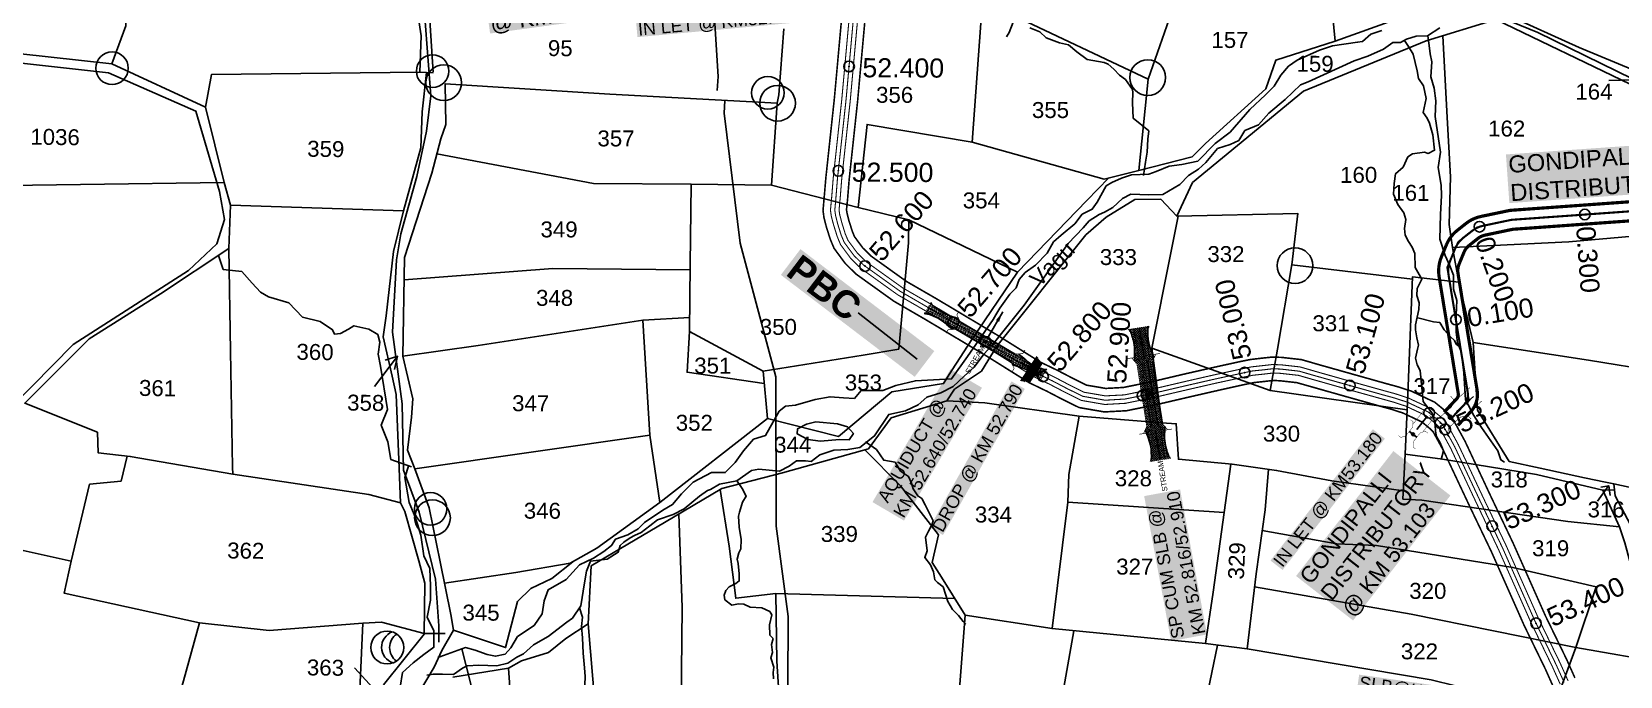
# Model space of a CAD drawing. Header units: inches. Extents: x 207447 to 213485, y 1587092 to 1593817.
# Drawn here: x 210477 to 211972, y 1591252 to 1591858 of the extents above; entities that cross this region are included whole.
import ezdxf
from ezdxf.enums import TextEntityAlignment as Align

# ---------------------------------------------------------------- set-up
doc = ezdxf.new("R2010")
doc.units = ezdxf.units.IN
doc.header["$LTSCALE"] = 15
doc.header["$MEASUREMENT"] = 0
doc.header["$PDMODE"] = 32
doc.header["$PDSIZE"] = 10
doc.linetypes.add('ACAD_ISO02W100', pattern=[15, 12, -3])
doc.linetypes.add('HIDDEN2', pattern=[0.1875, 0.125, -0.0625])
for name, color, linetype in [('BOUNDRY STONES', 240, 'Continuous'), ('CANAL1', 7, 'Continuous'), ('CSMark', 72, 'Continuous'), ('PAPER SIZE', 5, 'Continuous'), ('PLOTS', 7, 'Continuous'), ('PLOTS NO', 7, 'Continuous'), ('ROADS', 1, 'Continuous'), ('STREAMS', 4, 'Continuous'), ('STRUCTURE', 5, 'Continuous'), ('text2', 7, 'Continuous'), ('wells', 7, 'Continuous')]:
    doc.layers.add(name, color=color, linetype=linetype)
doc.styles.add('FONT1', font='Arial')
doc.styles.get("Standard").update_dxf_attribs({"font": 'arial.ttf'})
doc.dimstyles.get("Standard").update_dxf_attribs({"dimtxt": 0.18, "dimasz": 0.18, "dimexe": 0.18, "dimexo": 0.0625, "dimgap": 0.09, "dimtad": 0, "dimtih": 1, "dimtoh": 1, "dimdec": 4, "dimzin": 0, "dimdsep": 46, "dimtxsty": 'Standard', "dimcen": 0.09, "dimadec": 0, "dimazin": 0, "dimtfac": 1, "dimtdec": 4, "dimtofl": 0, "dimtmove": 0, "dimatfit": 3, "dimfxl": 1, "dimtolj": 1, "dimtzin": 0, "dimarcsym": 0})

# ---------------------------------------------------------------- blocks, each defined once
blk = doc.blocks.new('DROP')
h = blk.add_hatch()
h.set_pattern_fill('ANSI31', color=1, scale=10, angle=45)
h.set_pattern_definition([(90, (-324.4107, -25.7687), (-1.25, 0), [])])
h.paths.add_polyline_path([(-9.9, -4.3), (-13.8, 4.1), (13.8, 4.1), (10.2, -4.3)])
at = {"layer": 'STRUCTURE', "color": 5, "const_width": 0.49}
blk.add_lwpolyline([(-9.9, -4.3), (-13.8, 4.1), (13.8, 4.1), (10.2, -4.3), (-9.9, -4.3)], dxfattribs=at)
at = {"layer": 'STRUCTURE', "color": 5}
blk.add_circle((0, 0), 1.33, dxfattribs=at)
blk = doc.blocks.new('OT')
at = {"layer": 'STRUCTURE', "color": 190}
for points, const_width in [([(769775.2, 1706601.8), (769775.2, 1706597.8), (769769.2, 1706593.8), (769761.8, 1706593.8), (769754.4, 1706593.8), (769748.4, 1706597.8), (769748.4, 1706601.8)], 0.5), ([(769751.4, 1706595.8), (769729.4, 1706595.8)], 0.5), ([(769761.8, 1706593.8), (769761.8, 1706581)], 2.5), ([(769751.4, 1706579), (769729.4, 1706579)], 0.5), ([(769748.4, 1706573), (769748.4, 1706577), (769754.4, 1706581), (769761.8, 1706581), (769761.8, 1706581), (769761.8, 1706581), (769769.2, 1706581), (769775.2, 1706577), (769775.2, 1706573)], 0.5)]:
    blk.add_lwpolyline(points, dxfattribs=dict(at, const_width=const_width))
at = {"layer": 'STRUCTURE', "color": 0}
blk.add_circle((769761.8, 1706587.4), 1.87, dxfattribs=at)
blk.add_leader([(769732.6, 1706587.4), (769753.8, 1706587.4)], dimstyle='Standard', override={"dimasz": 10, "dimgap": 0.09, "dimtad": 0}, dxfattribs=at)
blk = doc.blocks.new('AQUEDUCT')
at = {"layer": 'STRUCTURE'}
h = blk.add_hatch(dxfattribs=at)
h.set_pattern_fill('DASH', color=256, scale=8, angle=-90, style=0)
h.set_pattern_definition([(270, (-1706662.7411, 769762.6106), (1, -1), [1, -1])])
edge = h.paths.add_edge_path()
edge.add_spline(control_points=[(6.5, -63.1), (6.2, -62.6), (5.2, -61.2), (4.6, -58.3), (4.1, -54.4), (3.3, -48.8), (4.1, -41.4), (5.4, -35.8), (6, -33)], knot_values=[0, 0, 0, 0, 1.613557, 5.24513, 8.624976, 13.470124, 22.190216, 30.746377, 30.746377, 30.746377, 30.746377], degree=3, periodic=0)
edge.add_line((6, -33), (4, -30))
edge.add_line((4, -30), (4, 30))
edge.add_line((4, 30), (6, 33))
edge.add_spline(control_points=[(6, 33), (5.3, 35.8), (3.9, 41.3), (2.8, 48.7), (3.5, 54.4), (3.9, 58.3), (4.4, 61.2), (5.4, 62.6), (5.7, 63.1)], knot_values=[0, 0, 0, 0, 8.556161, 17.276253, 22.121402, 25.501247, 29.13282, 30.746377, 30.746377, 30.746377, 30.746377], degree=3, periodic=0)
edge.add_line((5.7, 63.1), (-6.5, 63.1))
edge.add_spline(control_points=[(-6.5, 63.1), (-6.2, 62.6), (-5.2, 61.2), (-4.6, 58.3), (-4.1, 54.4), (-3.3, 48.8), (-4.1, 41.4), (-5.4, 35.8), (-6, 33)], knot_values=[0, 0, 0, 0, 1.613557, 5.24513, 8.624976, 13.470124, 22.190216, 30.746377, 30.746377, 30.746377, 30.746377], degree=3, periodic=0)
edge.add_line((-6, 33), (-4, 30))
edge.add_line((-4, 30), (-4, -30))
edge.add_line((-4, -30), (-6, -33))
edge.add_spline(control_points=[(-6, -33), (-5.3, -35.8), (-3.9, -41.3), (-2.8, -48.7), (-3.5, -54.4), (-3.9, -58.3), (-4.4, -61.2), (-5.4, -62.6), (-5.7, -63.1)], knot_values=[0, 0, 0, 0, 8.556161, 17.276253, 22.121402, 25.501247, 29.13282, 30.746377, 30.746377, 30.746377, 30.746377], degree=3, periodic=0)
edge.add_line((-5.7, -63.1), (6.5, -63.1))
blk.add_circle((0, 0), 0.938)
at = {"layer": 'STRUCTURE', "const_width": 0.628}
for points in [[(-12, 36), (-8, 36), (-4, 30), (-4, -30), (-8, -36), (-12, -36)], [(12, 36), (8, 36), (4, 30), (4, -30), (8, -36), (12, -36)]]:
    blk.add_lwpolyline(points, dxfattribs=at)
at = {"layer": 'STRUCTURE', "color": 3}
for points in [[(-4, 30), (-4, -30)], [(-4, 30), (-4, -30)], [(4, 30), (4, -30)]]:
    blk.add_lwpolyline(points, dxfattribs=at)
at = {"layer": 'STRUCTURE'}
for points in [[(-6.5, 63.1), (-5.7, 61.7), (-4.7, 58.2), (-4.2, 54.9), (-3.6, 50.1), (-4.3, 41.4), (-6, 33)], [(5.7, 63.1), (4.8, 61.7), (3.9, 58.2), (3.5, 54.8), (3.1, 50), (4, 41.3), (6, 33)], [(-5.7, -63.1), (-4.8, -61.7), (-3.9, -58.2), (-3.5, -54.8), (-3.1, -50), (-4, -41.3), (-6, -33)], [(6.5, -63.1), (5.7, -61.7), (4.7, -58.2), (4.2, -54.9), (3.6, -50.1), (4.3, -41.4), (6, -33)]]:
    blk.add_spline(points, degree=3, dxfattribs=at)
at = {"layer": 'STRUCTURE', "color": 0}
blk.add_text('STREAM', height=5, dxfattribs=at).set_placement((-19.7, -0.1), align=Align.MIDDLE_CENTER)
for points in [[(32.5, 0.1), (5.8, 0)], [(0.4, -62), (0.1, -38.2)]]:
    blk.add_leader(points, dimstyle='Standard', override={"dimasz": 10, "dimgap": 0.09, "dimtad": 0}, dxfattribs=at)
blk = doc.blocks.new('SLB')
at = {"layer": 'STRUCTURE'}
h = blk.add_hatch(dxfattribs=at)
h.set_pattern_fill('DOTS', color=6, scale=20, angle=320.3722, style=0)
h.set_pattern_definition([(320.372247934, (-159.4327, -72.9564), (1.2786241598, 0.5641323054), [0, -1.25])])
h.paths.add_polyline_path([(769699.5, 1706871.1), (769699.5, 1706861.1), (769729.1, 1706861.1), (769732.1, 1706863.1), (769792.1, 1706863.1), (769795.1, 1706861.1), (769824.7, 1706861.1), (769824.7, 1706871.1), (769795.1, 1706871.1), (769792.1, 1706869.1), (769732.1, 1706869.1), (769729.1, 1706871.1)])
at = {"layer": 'STRUCTURE', "color": 6, "linetype": 'ACAD_ISO02W100', "ltscale": 0.5, "const_width": 0.5}
for points in [[(769699.5, 1706871.1), (769729.1, 1706871.1)], [(769795.1, 1706871.1), (769824.7, 1706871.1)], [(769699.5, 1706861.1), (769729.1, 1706861.1)], [(769795.1, 1706861.1), (769824.7, 1706861.1)]]:
    blk.add_lwpolyline(points, dxfattribs=at)
at = {"layer": 'STRUCTURE', "color": 6, "const_width": 0.628}
for points in [[(769726.1, 1706877.1), (769726.1, 1706873.1), (769732.1, 1706869.1), (769792.1, 1706869.1), (769798.1, 1706873.1), (769798.1, 1706877.1)], [(769726.1, 1706855.1), (769726.1, 1706859.1), (769732.1, 1706863.1), (769792.1, 1706863.1), (769798.1, 1706859.1), (769798.1, 1706855.1)]]:
    blk.add_lwpolyline(points, dxfattribs=at)
at = {"layer": 'STRUCTURE', "color": 6}
blk.add_lwpolyline([(769732.1, 1706863.1), (769792.1, 1706863.1)], dxfattribs=at)
blk.add_lwpolyline([(769732.1, 1706863.1), (769792.1, 1706863.1)], dxfattribs=at)
at = {"layer": 'STRUCTURE', "color": 0}
blk.add_circle((769762.1, 1706866.1), 1.24, dxfattribs=at)
for points in [[(769703.8, 1706866), (769726.7, 1706866)], [(769818.6, 1706865.8), (769795.7, 1706865.8)]]:
    blk.add_leader(points, dimstyle='Standard', override={"dimasz": 10, "dimgap": 0.09, "dimtad": 0}, dxfattribs=at)
blk = doc.blocks.new('SP')
at = {"layer": 'STRUCTURE'}
h = blk.add_hatch(dxfattribs=at)
h.set_pattern_fill('DASH', color=256, scale=8, style=0)
edge = h.paths.add_edge_path()
edge.add_spline(control_points=[(769825.7, 1706742.1), (769825.3, 1706741.8), (769823.8, 1706740.8), (769820.9, 1706740.3), (769817, 1706739.7), (769811.4, 1706738.9), (769804, 1706739.7), (769798.4, 1706741), (769795.6, 1706741.6)], knot_values=[0, 0, 0, 0, 1.613557, 5.24513, 8.624976, 13.470124, 22.190216, 30.746377, 30.746377, 30.746377, 30.746377], degree=3, periodic=0)
edge.add_line((769795.6, 1706741.6), (769792.6, 1706739.6))
edge.add_line((769792.6, 1706739.6), (769732.6, 1706739.6))
edge.add_line((769732.6, 1706739.6), (769729.6, 1706741.6))
edge.add_spline(control_points=[(769729.6, 1706741.6), (769726.9, 1706740.9), (769721.3, 1706739.5), (769713.9, 1706738.5), (769708.3, 1706739.1), (769704.4, 1706739.6), (769701.5, 1706740), (769700, 1706741), (769699.5, 1706741.3)], knot_values=[0, 0, 0, 0, 8.556161, 17.276253, 22.121402, 25.501247, 29.13282, 30.746377, 30.746377, 30.746377, 30.746377], degree=3, periodic=0)
edge.add_line((769699.5, 1706741.3), (769699.5, 1706722.1))
edge.add_spline(control_points=[(769699.5, 1706722.1), (769700, 1706722.4), (769701.4, 1706723.4), (769704.3, 1706724), (769708.2, 1706724.5), (769713.8, 1706725.3), (769721.2, 1706724.5), (769726.8, 1706723.3), (769729.6, 1706722.6)], knot_values=[0, 0, 0, 0, 1.613557, 5.24513, 8.624976, 13.470124, 22.190216, 30.746377, 30.746377, 30.746377, 30.746377], degree=3, periodic=0)
edge.add_line((769729.6, 1706722.6), (769732.6, 1706724.6))
edge.add_line((769732.6, 1706724.6), (769792.6, 1706724.6))
edge.add_line((769792.6, 1706724.6), (769795.6, 1706722.6))
edge.add_spline(control_points=[(769795.6, 1706722.6), (769798.4, 1706723.3), (769803.9, 1706724.8), (769811.3, 1706725.8), (769817, 1706725.1), (769820.9, 1706724.7), (769823.8, 1706724.2), (769825.2, 1706723.3), (769825.7, 1706723)], knot_values=[0, 0, 0, 0, 8.556161, 17.276253, 22.121402, 25.501247, 29.13282, 30.746377, 30.746377, 30.746377, 30.746377], degree=3, periodic=0)
edge.add_line((769825.7, 1706723), (769825.7, 1706742.1))
h.paths.add_polyline_path([(769764.2, 1706732.1, -1), (769761.1, 1706732.1, -1)], flags=0)
h.paths.add_polyline_path([(769761.1, 1706732.1, 1), (769764.2, 1706732.1, 1)], flags=16)
at = {"layer": 'STRUCTURE', "const_width": 0.628}
for points in [[(769726.6, 1706747.6), (769726.6, 1706743.6), (769732.6, 1706739.6), (769792.6, 1706739.6), (769798.6, 1706743.6), (769798.6, 1706747.6)], [(769726.6, 1706716.6), (769726.6, 1706720.6), (769732.6, 1706724.6), (769792.6, 1706724.6), (769798.6, 1706720.6), (769798.6, 1706716.6)]]:
    blk.add_lwpolyline(points, dxfattribs=at)
at = {"layer": 'STRUCTURE', "color": 3}
blk.add_lwpolyline([(769732.6, 1706724.6), (769792.6, 1706724.6)], dxfattribs=at)
blk.add_lwpolyline([(769732.6, 1706724.6), (769792.6, 1706724.6)], dxfattribs=at)
at = {"layer": 'STRUCTURE', "color": 0}
blk.add_circle((769762.6, 1706732.1), 1.55, dxfattribs=at)
at = {"layer": 'STRUCTURE'}
for points in [[(769699.5, 1706741.3), (769700.9, 1706740.5), (769704.4, 1706739.6), (769707.8, 1706739.2), (769712.6, 1706738.8), (769721.3, 1706739.7), (769729.6, 1706741.6)], [(769825.7, 1706742.1), (769824.3, 1706741.3), (769820.8, 1706740.3), (769817.5, 1706739.8), (769812.7, 1706739.2), (769804, 1706739.9), (769795.6, 1706741.6)], [(769699.5, 1706722.1), (769700.9, 1706723), (769704.4, 1706724), (769707.7, 1706724.5), (769712.5, 1706725), (769721.2, 1706724.4), (769729.6, 1706722.6)], [(769825.7, 1706723), (769824.3, 1706723.8), (769820.8, 1706724.7), (769817.4, 1706725.1), (769812.6, 1706725.5), (769803.9, 1706724.6), (769795.6, 1706722.6)]]:
    blk.add_spline(points, degree=3, dxfattribs=at)
at = {"layer": 'STRUCTURE', "color": 0}
blk.add_text('STREAM', height=5, dxfattribs=at).set_placement((769684.3, 1706732.1), align=Align.MIDDLE_CENTER)
for points in [[(769727.4, 1706732.1), (769700.8, 1706732.1)], [(769824.4, 1706732.1), (769800.5, 1706732.1)]]:
    blk.add_leader(points, dimstyle='Standard', override={"dimasz": 10, "dimgap": 0.09, "dimtad": 0}, dxfattribs=at)
blk = doc.blocks.new('PBC')
at = {"layer": 'STRUCTURE', "color": 5, "insert": (13.6, 8.7), "char_height": 30, "width": 181.057, "attachment_point": 1, "rotation": 325.6347, "bg_fill": 1, "box_fill_scale": 1.1, "bg_fill_color": 7, "bg_fill_true_color": 16777215, "bg_fill_transparency": 0}
blk.add_mtext('{\\fArial|b1|i0|c0|p34;\\C256;PBC}', dxfattribs=at)
at = {"layer": 'PAPER SIZE'}
blk.add_leader([(148.6, -102.5), (80.6, -54.7)], dimstyle='Standard', override={"dimasz": 40, "dimgap": 0.09, "dimtad": 0, "dimtfill": 2, "dimtfillclr": 5}, dxfattribs=at)

msp = doc.modelspace()

# ---------------------------------------------------------------- linework, layer by layer
at = {"layer": 'BOUNDRY STONES', "color": 1}
for centre, radius in [((210553, 1591823.8), 15.3), ((210854.7, 1591821.1), 15.3), ((210865.2, 1591810.2), 16.8), ((211527.7, 1591815), 16.8), ((211170.2, 1591800.7), 15.3), ((211179.3, 1591790.9), 16.8), ((211666.3, 1591638.1), 16.8), ((210852.8, 1591409.3), 15.3), ((210854.6, 1591400.9), 16.8)]:
    msp.add_circle(centre, radius, dxfattribs=at)
at = {"layer": 'CANAL1', "color": 200, "ltscale": 4, "const_width": 1.5}
for points in [[(211240.2, 1591877), (211232.8, 1591795.5), (211224.8, 1591721), (211223.3, 1591703.4), (211222.1, 1591690), (211223, 1591683.3), (211225.2, 1591674.7), (211228.9, 1591663), (211232.5, 1591654.4), (211242.9, 1591640.3), (211253, 1591630.3), (211288.7, 1591604.7), (211317.9, 1591587.8), (211373.7, 1591554.5), (211416.1, 1591528), (211432.9, 1591519.9), (211447.1, 1591512.5), (211463.1, 1591504.6), (211486.9, 1591500.5), (211507.6, 1591501.6), (211535.7, 1591507.3), (211567.5, 1591514.7), (211593.7, 1591520.7), (211618.9, 1591526.3), (211627.8, 1591528.1), (211637.9, 1591529.2), (211645.7, 1591530.1), (211652.1, 1591529.8), (211668.2, 1591528), (211682.6, 1591523.9), (211712.6, 1591515.4), (211746.7, 1591505.8), (211756.3, 1591503.2), (211767.8, 1591499.5), (211782.6, 1591492.5), (211785.8, 1591491), (211793.6, 1591484.5), (211796.2, 1591482), (211806.6, 1591462.9), (211830.8, 1591411.4), (211851.4, 1591368.4), (211882, 1591299.5), (211902, 1591258.4), (211909.5, 1591241.6)], [(211262.1, 1591874.9), (211254.7, 1591793.3), (211246.7, 1591719), (211245.3, 1591701.5), (211244.2, 1591690.6), (211244.7, 1591687.5), (211246.4, 1591680.7), (211249.6, 1591670.6), (211251.7, 1591665.4), (211259.6, 1591654.7), (211267.3, 1591647.1), (211300.7, 1591623.2), (211329.1, 1591606.8), (211385.2, 1591573.3), (211426.7, 1591547.3), (211442.7, 1591539.6), (211457, 1591532.2), (211470, 1591525.7), (211488.2, 1591522.6), (211504.8, 1591523.5), (211531, 1591528.8), (211562.5, 1591536.2), (211588.9, 1591542.2), (211614.4, 1591547.8), (211624.4, 1591549.8), (211635.5, 1591551.1), (211645, 1591552.1), (211653.7, 1591551.8), (211672.4, 1591549.7), (211688.6, 1591545), (211718.5, 1591536.6), (211752.6, 1591527), (211762.6, 1591524.3), (211775.9, 1591520), (211791.9, 1591512.4), (211797.7, 1591509.7), (211808.3, 1591501), (211813.9, 1591495.5), (211826.3, 1591472.9), (211850.7, 1591420.8), (211871.3, 1591377.6), (211901.9, 1591308.8), (211921.9, 1591267.7), (211929.7, 1591250.3)]]:
    msp.add_lwpolyline(points, dxfattribs=at)
at = {"layer": 'CANAL1', "color": 5, "ltscale": 4, "const_width": 1}
for points in [[(211247.2, 1591876.3), (211242.6, 1591825.8), (211239.8, 1591794.8), (211231.7, 1591720.4), (211230.3, 1591702.8), (211229.1, 1591690.2), (211229.9, 1591684.7), (211232, 1591676.6), (211235.5, 1591665.4), (211238.6, 1591657.9), (211248.2, 1591644.9), (211257.6, 1591635.6), (211292.5, 1591610.6), (211321.5, 1591593.9), (211377.4, 1591560.5), (211419.4, 1591534.2), (211436, 1591526.2), (211450.2, 1591518.8), (211465.3, 1591511.3), (211487.3, 1591507.5), (211506.7, 1591508.6), (211534.2, 1591514.2), (211565.9, 1591521.6), (211592.1, 1591527.6), (211617.5, 1591533.1), (211619.7, 1591533.6), (211626.8, 1591535), (211637.2, 1591536.1), (211645.5, 1591537.1), (211652.6, 1591536.8), (211669.5, 1591534.9), (211684.5, 1591530.6), (211714.5, 1591522.1), (211748.6, 1591512.6), (211758.3, 1591509.9), (211770.4, 1591506), (211785.6, 1591498.9), (211789.6, 1591497), (211798.3, 1591489.8), (211801.9, 1591486.3), (211812.9, 1591466.1), (211837.2, 1591414.4), (211848.2, 1591391.3), (211857.7, 1591371.3), (211888.3, 1591302.5), (211908.3, 1591261.3), (211915.9, 1591244.4)], [(211255.2, 1591875.6), (211250.6, 1591825), (211247.8, 1591794), (211239.7, 1591719.6), (211238.3, 1591702.1), (211237.2, 1591690.4), (211237.8, 1591686.2), (211239.7, 1591678.8), (211243, 1591668.1), (211245.6, 1591661.9), (211254.3, 1591650.1), (211262.7, 1591641.8), (211296.9, 1591617.3), (211325.5, 1591600.8), (211381.5, 1591567.3), (211423.3, 1591541.2), (211439.6, 1591533.4), (211453.9, 1591525.9), (211467.8, 1591519), (211487.8, 1591515.6), (211505.7, 1591516.5), (211532.5, 1591522), (211564.1, 1591529.4), (211590.4, 1591535.4), (211615.8, 1591540.9), (211618.1, 1591541.4), (211625.5, 1591542.9), (211636.3, 1591544.1), (211645.2, 1591545.1), (211653.2, 1591544.8), (211671.1, 1591542.8), (211686.7, 1591538.3), (211716.6, 1591529.8), (211750.7, 1591520.3), (211760.6, 1591517.6), (211773.3, 1591513.4), (211789, 1591506.1), (211793.9, 1591503.8), (211803.6, 1591495.7), (211808.3, 1591491.2), (211820, 1591469.7), (211844.4, 1591417.8), (211855.4, 1591394.8), (211865, 1591374.7), (211895.6, 1591305.9), (211915.6, 1591264.7), (211923.3, 1591247.5)]]:
    msp.add_lwpolyline(points, dxfattribs=at)
at = {"layer": 'CANAL1', "color": 1, "linetype": 'HIDDEN2', "ltscale": 4, "const_width": 1}
msp.add_lwpolyline([(211251.2, 1591876), (211246.6, 1591825.4), (211243.8, 1591794.4), (211235.7, 1591720), (211234.3, 1591702.5), (211233.2, 1591690.3), (211233.9, 1591685.4), (211235.8, 1591677.7), (211239.2, 1591666.8), (211242.1, 1591659.9), (211251.3, 1591647.5), (211260.2, 1591638.7), (211294.7, 1591614), (211323.5, 1591597.3), (211379.4, 1591563.9), (211421.4, 1591537.7), (211437.8, 1591529.8), (211452.1, 1591522.3), (211466.6, 1591515.2), (211487.6, 1591511.5), (211506.2, 1591512.6), (211533.3, 1591518.1), (211565, 1591525.5), (211591.3, 1591531.5), (211616.7, 1591537), (211618.9, 1591537.5), (211626.1, 1591539), (211636.7, 1591540.1), (211645.3, 1591541.1), (211652.9, 1591540.8), (211670.3, 1591538.8), (211685.6, 1591534.4), (211715.5, 1591526), (211749.6, 1591516.4), (211759.5, 1591513.7), (211771.9, 1591509.7), (211787.3, 1591502.5), (211791.7, 1591500.4), (211800.9, 1591492.7), (211805.1, 1591488.7), (211816.5, 1591467.9), (211840.8, 1591416.1), (211851.8, 1591393), (211861.4, 1591373), (211891.9, 1591304.2), (211911.9, 1591263), (211919.6, 1591246)], dxfattribs=at)
at = {"layer": 'CANAL1', "color": 200, "linetype": 'ByBlock', "ltscale": 40, "const_width": 3, "elevation": 89.8}
for points in [[(211806.5, 1591500.2), (211818.4, 1591512.8, 0.233965), (211819.9, 1591517.9), (211802.3, 1591625.2), (211801.9, 1591627.8, -0.140006), (211804.1, 1591646.4), (211808.8, 1591657.8, -0.129084), (211819.3, 1591671.5), (211827.5, 1591678, -0.114371), (211841.4, 1591684.4), (211868.7, 1591690.1), (212216, 1591715), (212247.6, 1591713), (212374, 1591704.3, 0.150284), (212377.4, 1591705.1), (212502, 1591777.8, -0.130723), (212513.9, 1591781), (212525.2, 1591781.1)], [(211819.5, 1591487.8), (211831.4, 1591500.4, 0.233965), (211837.7, 1591520.8), (211820.1, 1591628.1), (211819.7, 1591630.7, -0.140006), (211820.7, 1591639.5), (211825.4, 1591650.9, -0.129084), (211830.4, 1591657.3), (211838.6, 1591663.8, -0.114371), (211845.1, 1591666.8), (211871.2, 1591672.3), (212216, 1591697), (212246.4, 1591695), (212372.8, 1591686.3, 0.150284), (212386.5, 1591689.6), (212511.1, 1591762.2, -0.130723), (212514.1, 1591763), (212520.4, 1591763.1)]]:
    msp.add_lwpolyline(points, format="xyb", dxfattribs=at)
at = {"layer": 'CANAL1', "color": 1, "linetype": 'HIDDEN2', "ltscale": 5, "const_width": 2, "elevation": 89.8}
msp.add_lwpolyline([(211813, 1591494), (211824.9, 1591506.6, 0.233965), (211828.8, 1591519.3), (211811.2, 1591626.7), (211810.8, 1591629.3, -0.140006), (211812.4, 1591642.9), (211817.1, 1591654.3, -0.129084), (211824.8, 1591664.4), (211833.1, 1591670.9, -0.114371), (211843.3, 1591675.6), (211870, 1591681.2), (212216, 1591706), (212247, 1591704), (212373.4, 1591695.3, 0.150284), (212382, 1591697.3), (212506.6, 1591770, -0.130723), (212514, 1591772), (212522.8, 1591772.1)], format="xyb", dxfattribs=at)
at = {"layer": 'CSMark', "linetype": 'Continuous'}
for p in [(211939, 1591686.2, 89.8), (211839.9, 1591674.7, 89.8), (211817.7, 1591587.3, 89.8)]:
    msp.add_point(p, dxfattribs=at)
at = {"layer": 'PLOTS'}
for points in [[(210824.2, 1592428.3), (210828.1, 1592364.8), (210827.5, 1592312.8), (210826.8, 1592271.8), (210828.8, 1592210.9), (210824.9, 1592156.3), (210824.9, 1592120.2), (210820.7, 1592111.9), (210826.9, 1592028.6), (210830.3, 1591974.7), (210836.7, 1591911.1), (210838.2, 1591891.6), (210844, 1591854.3), (210842.6, 1591820.1), (210855.2, 1591819.6)], [(210855.2, 1591820.1), (210850.8, 1591888.9), (210851, 1591901.7), (210847.1, 1591952.7), (210839.1, 1592037.6), (210834.9, 1592135.6), (210836, 1592218.8), (210837.2, 1592321), (210839.4, 1592423.5)], [(210415.2, 1592405.6), (210402.5, 1592367.2), (210384.5, 1592312.5), (210358.3, 1592239.7), (210328.2, 1592150.7), (210321.1, 1592086.5), (210315, 1592012.3), (210312.1, 1591977.3), (210308.6, 1591887.7), (210307.3, 1591855.7), (210407.1, 1591843.9), (210552.8, 1591828), (210641.1, 1591787.2), (210646.6, 1591817.8), (210842.6, 1591820.1)], [(210552.8, 1591828), (210565.9, 1591863.6), (210566.7, 1591927.2), (210574.6, 1591970.9), (210606.5, 1591999.5), (210611.6, 1591972), (210631.7, 1591970), (210631.8, 1591960.9), (210726.3, 1591953.4), (210731.1, 1591977.1), (210830.1, 1591977.6)], [(211704.2, 1591849.3), (211648.4, 1591831.4), (211638.8, 1591804.4), (211582, 1591753), (211569.6, 1591740.6), (211519.3, 1591727.7), (211528, 1591813.6), (211549.9, 1591876.2), (211584.2, 1591971.7)], [(211779.4, 1591876.3), (211704.2, 1591849.3), (211698.8, 1591904)], [(211528, 1591813.6), (211396.6, 1591875.7)], [(212478.1, 1591560.4), (212449, 1591561.1), (212446.2, 1591552.7), (212374.8, 1591575.5), (212316, 1591596.2), (212293.1, 1591638.3), (212280.7, 1591651), (212202.7, 1591663.2), (212192.6, 1591665.3), (212188, 1591680.2), (212189.8, 1591694.1), (212172.3, 1591686), (212151.7, 1591699.7), (212108.9, 1591732.6), (212055.1, 1591784.6), (212039.9, 1591800.2), (212004.1, 1591814.1), (211933.7, 1591843.3), (211864.5, 1591874.8)], [(210827.7, 1591212.4), (210856.1, 1591260.3), (210863.4, 1591276.2), (210874.5, 1591295.2), (210871.7, 1591309.8), (210861.9, 1591359.4), (210851.3, 1591410.2), (210838, 1591446.9), (210831.2, 1591464.6), (210834.7, 1591495.7), (210836.2, 1591512.7), (210826.6, 1591553.1), (210828.1, 1591645.7), (210854, 1591725.1), (210862.5, 1591757.5), (210867.2, 1591771), (210866.4, 1591809), (211021.4, 1591799.4), (211178.8, 1591791), (211180.6, 1591798.8), (211185.3, 1591860.8)], [(210873.6, 1591251.1), (210926.1, 1591259.5), (210938.3, 1591266.2), (210963.9, 1591274.2), (210980, 1591287.4), (211001.2, 1591301.2), (211003.8, 1591355.6), (211072.9, 1591396.5), (211126.8, 1591428.5), (211183.9, 1591443.3), (211245.9, 1591460.5), (211264.8, 1591465.8), (211286.3, 1591494.8), (211338.7, 1591511), (211345.8, 1591521.8), (211371.2, 1591538.7), (211385.6, 1591562.3), (211469.4, 1591667), (211488.6, 1591683.7), (211515.4, 1591700.3), (211540.1, 1591700.5), (211555.1, 1591684.7), (211569.9, 1591716.3), (211612.1, 1591751), (211674.4, 1591802.1), (211789.6, 1591849.7), (211855.3, 1591869.5), (211981.6, 1591808.9)], [(211519.3, 1591727.7), (211486.6, 1591719.5), (211362.5, 1591754.1), (211370.5, 1591866.1)], [(211805.4, 1591854.4), (211809.5, 1591777.4), (211812.5, 1591721.5), (211811.5, 1591676.9), (211814.5, 1591655.2), (211924.1, 1591660.4), (212034.4, 1591670.1), (212163.8, 1591676.3)], [(210848.9, 1591819.8), (210845, 1591782.7), (210843.6, 1591749), (210827.2, 1591689.8), (210818, 1591651.3), (210810.9, 1591590.8), (210808.3, 1591571), (210816.5, 1591534.1), (210820.4, 1591516.8), (210822.9, 1591455.4), (210824.6, 1591415.1), (210828.5, 1591406.7), (210841.7, 1591360.4), (210847.5, 1591339.4), (210846.9, 1591291.4), (210808.5, 1591243.8)], [(210387.7, 1591712.6), (210658.6, 1591716.3), (210641.1, 1591787.2)], [(211173.7, 1591713.7), (211178.8, 1591791)], [(211362.5, 1591754.1), (211263.5, 1591770.9), (211255.1, 1591692.9), (211303, 1591681.3), (211405.1, 1591632.1), (211470.4, 1591699.4), (211491, 1591720.6)], [(211097.9, 1591714.6), (211006, 1591715.4), (210858.7, 1591743.3)], [(210658.6, 1591716.3), (210664.4, 1591695), (210662.9, 1591654.2), (210664.6, 1591557.6), (210666.5, 1591448.4), (210666.7, 1591441.9), (210570.1, 1591458.6), (210539.8, 1591462.1), (210539.3, 1591481.3), (210470.8, 1591508.8), (210531.4, 1591569.2), (210598.7, 1591611.5), (210662.9, 1591654.2)], [(211096.6, 1591576), (211097.2, 1591639.2), (211097.9, 1591714.6), (211173.7, 1591713.7), (211255.1, 1591692.9)], [(210827.2, 1591689.8), (210664.4, 1591695)], [(211405.1, 1591632.1), (211362.3, 1591568.7), (211343.8, 1591540), (211335.5, 1591527.1), (211287, 1591519.3), (211236.6, 1591477.4), (211170, 1591494.4), (211165.7, 1591538.7), (211259.9, 1591554), (211293.3, 1591559.6), (211302.7, 1591659.7), (211303, 1591681.3)], [(211642.8, 1591520.5), (211549.1, 1591554.2), (211531.6, 1591560.5), (211549, 1591648.7), (211556.2, 1591684.7)], [(211555.1, 1591684.7), (211668.9, 1591687.2), (211663.2, 1591638.8), (211776.9, 1591625.5)], [(211814.5, 1591655.2), (211820.4, 1591622.5), (211834.1, 1591565.9), (211942.6, 1591549.2), (212073.5, 1591528), (212129.3, 1591521), (212152.3, 1591619.4), (212167.4, 1591673.9)], [(210827.8, 1591624.9), (210967.9, 1591635.4), (211097.1, 1591634.2)], [(211663.2, 1591639.1), (211649.9, 1591559.4), (211642.8, 1591520.5), (211771.9, 1591502.4)], [(211956.1, 1591426.8), (211893.5, 1591441.7), (211805, 1591456.2), (211770.1, 1591460.8), (211772.5, 1591516.8), (211777, 1591627.6), (211820.4, 1591622.5)], [(211096.7, 1591589.3), (211052.4, 1591586.7), (210897.6, 1591563), (210826.6, 1591553.1)], [(211052.4, 1591586.7), (211059.1, 1591478.6), (210838, 1591446.9)], [(211166.8, 1591527.1), (211094.2, 1591537.8), (211096.6, 1591576), (211165.7, 1591538.7)], [(211531.6, 1591560.5), (211541.1, 1591490.1), (211554.5, 1591489.4), (211556.5, 1591455.9), (211607.1, 1591451.4), (211648.9, 1591445.5), (211701.1, 1591435.8), (211768.3, 1591426.3)], [(211966.4, 1591432.7), (211958.5, 1591434.4), (211938.8, 1591438.6), (211896.9, 1591447.7), (211867.9, 1591454), (211838.1, 1591502.1), (211834.1, 1591565.9)], [(211338.7, 1591511), (211374.5, 1591509), (211463.3, 1591496.5), (211541.1, 1591490.1)], [(212154.1, 1591516.4), (212140.1, 1591472.7), (212130.9, 1591433.2), (212123.9, 1591398.6), (212119.2, 1591387.5), (212115.3, 1591369.1), (212081.1, 1591319.1), (212055.5, 1591281.5), (212016.7, 1591263.9), (212002.5, 1591299.2), (211994.6, 1591318.8), (211992.8, 1591354.8), (211984.7, 1591388.9), (211967.7, 1591421.7), (211966.4, 1591432.7), (212123.9, 1591398.6)], [(211463.3, 1591496.5), (211453.3, 1591441.5), (211452.4, 1591415.5), (211599.7, 1591406), (211606, 1591451.5)], [(211059.1, 1591478.6), (211068.5, 1591415.3), (211170, 1591494.4)], [(210211, 1591388.4), (210314.8, 1591390.6), (210324.2, 1591378.3), (210435.3, 1591377.8), (210514.4, 1591360.2), (210531.8, 1591432.4), (210561.5, 1591435.5), (210567.3, 1591458.9)], [(211437.6, 1591296.7), (211355.8, 1591309.4), (211333.7, 1591344.9), (211324.9, 1591359), (211330.7, 1591384.8), (211295, 1591431), (211261.6, 1591464.9)], [(211770.1, 1591460.8), (211767.9, 1591418.5), (211785.6, 1591417.4), (211923, 1591397.4), (211971.7, 1591392.3)], [(210666.7, 1591441.9), (210794.6, 1591422.8), (210824.6, 1591415.1)], [(211582.2, 1591282.6), (211621.4, 1591277.7), (211629.7, 1591348.3), (211638.1, 1591408.4), (211641.4, 1591446.6)], [(211177.8, 1591329.7), (211140, 1591325.3), (211133.9, 1591374.3), (211125.2, 1591427.5)], [(211986.8, 1591237.1), (212009.5, 1591256.9), (212016.7, 1591263.9), (212008.2, 1591272.7), (211987.4, 1591303), (211985.7, 1591343.9), (211976.6, 1591377.4), (211971.7, 1591392.3), (211959.4, 1591419.5), (211956.1, 1591426.8), (211967.1, 1591427.2)], [(211068.5, 1591415.3), (211009.3, 1591372.2), (210984.3, 1591358.1), (210932.9, 1591349.5), (210865.8, 1591339.3)], [(211599.7, 1591406), (211589.2, 1591330.9), (211582.2, 1591282.6), (211437.6, 1591296.7), (211452.4, 1591415.5)], [(211086.7, 1591040), (211088.5, 1591226.4), (211089.4, 1591316.5), (211086.3, 1591404.5)], [(211635.3, 1591388.8), (211705.6, 1591376.4), (211743, 1591374.8), (211871.4, 1591354.3), (211949.6, 1591335.9), (211930.6, 1591278.8), (211908.8, 1591220.3), (211953.3, 1591207.8)], [(210789.1, 1591301.9), (210700.9, 1591295), (210635.2, 1591302.1), (210508.1, 1591329.9), (210514.4, 1591360.2)], [(210874.5, 1591295.2), (210923.3, 1591278.8), (210934.5, 1591322.1), (210947.2, 1591334.3), (210966.8, 1591343.9), (210986.7, 1591359.5)], [(211628.3, 1591336), (211775.6, 1591310.3), (211930.6, 1591278.8), (212016.7, 1591263.9)], [(211331.8, 1591013.5), (211269.1, 1591023.9), (211235.3, 1591027.6), (211191, 1591037), (211177.7, 1591038), (211183.6, 1591129.8), (211185.5, 1591158.7), (211178.5, 1591265.9), (211177.8, 1591329.7), (211346, 1591325.1)], [(210635.2, 1591302.1), (210606.1, 1591196.5), (210585.5, 1591121.6)], [(210866.5, 1591292), (210846.9, 1591292.2), (210806.6, 1591302.6), (210789.1, 1591301.9), (210785.1, 1591211.2)], [(211355.8, 1591309.4), (211348.8, 1591215.5), (211342.8, 1591152.5), (211336.4, 1591056), (211331.6, 1591011.6), (211389.8, 1591005.3), (211403.5, 1591001.2)], [(211001.2, 1591301.2), (211009.8, 1591196.9), (211013.3, 1591119.5), (211020.4, 1591041.1)], [(211531.4, 1590968.5), (211491.3, 1590980.6), (211403.5, 1591001.2), (211430.7, 1591143.2), (211446, 1591225.4), (211458.2, 1591294.7)], [(211736.7, 1590975.3), (211730.5, 1590942.1), (211613.8, 1590951.7), (211580.9, 1590954.4), (211531.4, 1590968.5), (211563.5, 1591129.4), (211582.8, 1591229.8), (211593.2, 1591281.2)], [(211908.8, 1591220.3), (211794.4, 1591248.6), (211621.4, 1591277.7)], [(210948.7, 1591042.4), (210935.2, 1591148.3), (210928.1, 1591232.6), (210926.1, 1591259.5)]]:
    msp.add_lwpolyline(points, dxfattribs=at)
at = {"layer": 'PLOTS NO'}
for points in [[(211994.9, 1591813.3), (211961.7, 1591812.2)], [(210821.7, 1591552.9), (210800, 1591524.5)], [(210810.1, 1591549.2), (210821.7, 1591552.9), (210818.9, 1591540.3)], [(211961.2, 1591431), (211951.1, 1591416.4)], [(211954.1, 1591429.7), (211961.6, 1591431), (211962.9, 1591422)], [(210798.9, 1591240.6), (210781.1, 1591259.8)]]:
    msp.add_lwpolyline(points, dxfattribs=at)
at = {"layer": 'ROADS', "color": 1}
for points in [[(211184.2, 1592874.6), (211179, 1592845.1), (211155.4, 1592789.1), (211138, 1592710.2), (211122.9, 1592623.6), (211119.7, 1592544.2), (211129.9, 1592499.1), (211140.3, 1592453.6), (211134.7, 1592348.2), (211132.4, 1592303.5), (211122.7, 1592254.7), (211116, 1592153.7), (211099.4, 1592099), (211112.5, 1591998.1), (211118.5, 1591896.2), (211123.3, 1591816), (211122.4, 1591803)], [(210847.5, 1591871.9), (210852.9, 1591797.9), (210849.1, 1591764.7), (210840, 1591722.1), (210824.7, 1591667.9), (210820.7, 1591643.6), (210817, 1591575.6), (210826, 1591508.1), (210827.4, 1591445.6), (210842.2, 1591406.2), (210857.5, 1591343.3), (210860.7, 1591299.3), (210860.7, 1591283.8)], [(209976.8, 1591832.8), (210002.2, 1591837.4), (210053, 1591823.5), (210225.8, 1591839.9), (210330.1, 1591849.8), (210388.8, 1591837.5), (210549.6, 1591819.5), (210632, 1591783.3), (210654.1, 1591708), (210658.7, 1591681.6), (210651.7, 1591658.7), (210625.1, 1591633.6), (210516.5, 1591563.8), (210439, 1591485.4), (210337.2, 1591424.7), (210256.6, 1591443.2), (210204.3, 1591428.6), (210192.3, 1591445.4), (210144, 1591514.2), (210122.3, 1591579.9), (210085.1, 1591662.1), (210010.3, 1591725.7), (209976.8, 1591832.8)]]:
    msp.add_lwpolyline(points, dxfattribs=at)
at = {"layer": 'ROADS'}
for points in [[(211984, 1591813.8), (211894.8, 1591857.3), (211852.4, 1591874.7), (211790.6, 1591890.3), (211704.4, 1591910.2), (211670.6, 1591927.4), (211594.5, 1591970.4), (211545.2, 1592005.2), (211463.2, 1592066.5), (211448.9, 1592077.1)], [(211179.4, 1590556.2), (211183.3, 1590601.5), (211192.9, 1590712.5), (211218.1, 1590933.9), (211229.5, 1591003.8), (211243.3, 1591013.9), (211240.4, 1591037.1), (211202, 1591132.3), (211188.6, 1591178), (211189.2, 1591307.9), (211177.9, 1591393.1), (211177.8, 1591533.5), (211144.1, 1591659.2), (211129.2, 1591781.6), (211129.8, 1591793.6)], [(210882.1, 1591277.5), (210891.1, 1591243.1), (210896.6, 1591162.8), (210888.8, 1591055.2), (210902.3, 1590971.7), (210913.9, 1590899.5), (210960.7, 1590829.6), (211016.1, 1590763.4), (211058.9, 1590732.3), (211087, 1590670.3), (211179.4, 1590556.2), (211189.5, 1590518.3), (211210.5, 1590471.6), (211221.9, 1590447)]]:
    msp.add_lwpolyline(points, dxfattribs=at)
at = {"layer": 'STREAMS'}
for points in [[(210849.2, 1591252.8), (210855.1, 1591253.7), (210864, 1591253.7), (210874.3, 1591253.5), (210882.9, 1591259.5), (210887.2, 1591261.8), (210898.3, 1591262.2), (210915, 1591261.7), (210925.5, 1591264.2), (210933.9, 1591269.7), (210940.1, 1591272.9), (210949.5, 1591281.3), (210963.5, 1591289.2), (210981, 1591302.8), (210986.3, 1591306.4), (210994.1, 1591318), (210997.7, 1591339.8), (210999.5, 1591350.6), (211003.4, 1591360.2), (211019.1, 1591361.9), (211029.2, 1591368.5), (211031.2, 1591375), (211034.7, 1591378.1), (211040.5, 1591382.2), (211044.6, 1591384.1), (211051.1, 1591387.2), (211059.1, 1591393.4), (211066.3, 1591399), (211081.1, 1591404), (211091.4, 1591409.2), (211105.8, 1591421.3), (211113.4, 1591426.5), (211116.1, 1591427.6), (211124.8, 1591432.4), (211141.1, 1591435.8), (211154.9, 1591445.3), (211161.7, 1591446.5), (211181.2, 1591444.7), (211190.3, 1591449.5), (211197.2, 1591454.6), (211205.5, 1591454.4), (211210.8, 1591453.8), (211219, 1591460.2), (211232.3, 1591464.6), (211245.5, 1591465.2), (211256.8, 1591467.1), (211270.6, 1591478), (211283.9, 1591498.1), (211299.6, 1591501.4), (211311.5, 1591507.2), (211319.9, 1591514.4), (211333, 1591518.4), (211344.5, 1591524.4), (211355, 1591534.1), (211364.2, 1591542.7), (211373.6, 1591554.8), (211381.2, 1591563.4), (211411.5, 1591601), (211452.9, 1591658.8), (211467, 1591673.7), (211472.7, 1591680.1), (211481.9, 1591686.1), (211487, 1591688.5), (211494.9, 1591692.8), (211503.9, 1591701.2), (211511.9, 1591705.3), (211528.6, 1591704.7), (211541.9, 1591704.9), (211557.8, 1591714.4), (211566.2, 1591723), (211575.6, 1591728.8), (211582.5, 1591735), (211593.5, 1591748.4), (211605.3, 1591751.9), (211613.3, 1591755.8), (211619.2, 1591765.2), (211631.9, 1591770.6), (211641.7, 1591781.6), (211657.1, 1591794.5), (211671.6, 1591808.2), (211678.6, 1591811.1), (211722, 1591830.7), (211734.7, 1591835.3), (211749.6, 1591841.6), (211758.4, 1591848), (211765.7, 1591848), (211771.3, 1591851.1), (211780.3, 1591854), (211791.1, 1591854.2), (211802.7, 1591861.8)], [(211747.9, 1591859.3), (211737.6, 1591856), (211729.7, 1591849.1), (211725.2, 1591848.2), (211701.5, 1591844.9), (211689.4, 1591840.7), (211668.4, 1591831.3), (211660.2, 1591825.6), (211653.1, 1591817.3), (211646.7, 1591807), (211638.5, 1591798.8), (211623.9, 1591784.9), (211605.4, 1591763.7), (211591.1, 1591752.9), (211574.7, 1591736.5), (211559.9, 1591733.3), (211548, 1591731.8), (211535.6, 1591726.6), (211528.6, 1591724.2), (211512.5, 1591723.4), (211503.1, 1591720.3), (211494, 1591716.4), (211488.6, 1591713.1), (211480, 1591697.9), (211475.4, 1591691.2), (211466, 1591686.4), (211459, 1591677.3), (211446.2, 1591666.8), (211439, 1591660.4), (211433.2, 1591649.8), (211422.2, 1591638.5), (211412.2, 1591631.6), (211406.7, 1591625), (211404, 1591617.1), (211397.9, 1591611.3), (211388.4, 1591598.2), (211384.8, 1591591.9), (211382.1, 1591587.3), (211358, 1591552.5), (211343.1, 1591531.6), (211309, 1591529.8), (211290.7, 1591525.3), (211278.5, 1591520.8), (211258.1, 1591520.8), (211251.7, 1591513.2), (211241.3, 1591513.8), (211228.8, 1591514.8), (211214.7, 1591512.1), (211196.1, 1591506.9), (211186.7, 1591506), (211180.9, 1591501.2), (211168, 1591478.3), (211156.7, 1591475), (211147.2, 1591463.8), (211139.3, 1591452.8), (211130.1, 1591443.4), (211117.2, 1591443.6), (211099.8, 1591434.5), (211088.8, 1591423.3), (211080.6, 1591413.3), (211071.4, 1591408.1), (211054.2, 1591396.4), (211048.1, 1591390.6), (211038.4, 1591384.9), (211026.8, 1591380.9), (211023.1, 1591374.8), (211015.8, 1591369.1), (211006, 1591363), (210992.9, 1591356.6), (210980.3, 1591342.9), (210963.5, 1591333.2), (210959.8, 1591322.8), (210957.9, 1591310.5), (210950.2, 1591299.5), (210934.6, 1591289.1), (210928.4, 1591278.7), (210922.9, 1591272.6), (210914, 1591270.7), (210906, 1591272.3), (210894.6, 1591276.3), (210885.7, 1591278.8), (210861.5, 1591270.2), (210859.5, 1591269.6)], [(211401.2, 1591867.1), (211397.2, 1591857.4), (211394.8, 1591853.3)], [(211523.8, 1591722.9), (211525.5, 1591735.4), (211527.1, 1591745), (211527.7, 1591757.2), (211528.8, 1591764.8), (211514, 1591776.7), (211513.3, 1591791.2), (211513.7, 1591801), (211513.5, 1591803.7), (211506.9, 1591813.1), (211501.1, 1591817.2), (211495.8, 1591822.9), (211490.4, 1591827.7), (211486.7, 1591829.2), (211470.8, 1591832), (211461, 1591839.2), (211453, 1591845.7), (211444.7, 1591847.8), (211432.2, 1591852.4), (211426.1, 1591858.1), (211416.7, 1591861.7)], [(211803.9, 1591455.7), (211806.1, 1591463.9), (211802.9, 1591471.3), (211799.6, 1591477.4), (211798.4, 1591482.4), (211798.1, 1591487.9), (211796.8, 1591494), (211795.3, 1591499.2), (211787, 1591510.2), (211784.2, 1591539.6), (211781.1, 1591544.8), (211779.6, 1591551), (211781.6, 1591559.4), (211782.5, 1591563.2), (211780.8, 1591570.1), (211779.8, 1591577.7), (211779.7, 1591582.4), (211782.8, 1591597), (211783.1, 1591603.1), (211780.9, 1591610.1), (211781.2, 1591616.5), (211785.7, 1591625.4), (211779.3, 1591636.2), (211779.1, 1591649.6), (211776.7, 1591655.4), (211773, 1591660.8), (211769.9, 1591666.9), (211769.3, 1591673.1), (211770.5, 1591681.5), (211768.7, 1591687.8), (211763.1, 1591695.7), (211759.1, 1591705.2), (211759.7, 1591715.5), (211761, 1591724.5), (211768, 1591730.8), (211772.4, 1591740.4), (211777, 1591743.4), (211788, 1591744.9), (211791.5, 1591743.7), (211797.7, 1591746.7), (211796.1, 1591761), (211793, 1591772), (211790.6, 1591776.9), (211786.9, 1591782.1), (211789.6, 1591795.3), (211787.1, 1591807.1), (211782.5, 1591814.1), (211781.3, 1591821.3), (211777.6, 1591837.1), (211773.2, 1591844.1), (211769.3, 1591850)], [(211791.3, 1591854.2), (211792.7, 1591845.1), (211793.5, 1591837.3), (211795, 1591829.8), (211794.1, 1591815.6), (211797.1, 1591805), (211798.7, 1591793), (211798.2, 1591778.3), (211803.2, 1591745), (211801, 1591730.3), (211803.9, 1591713.7), (211804.2, 1591704.1), (211803.1, 1591686.1), (211802.7, 1591663), (211807.5, 1591647.5), (211812, 1591638), (211815.3, 1591629.2), (211815.5, 1591616), (211818.5, 1591605.2), (211818, 1591591.5), (211818, 1591575.5), (211819.3, 1591565.5), (211822.6, 1591557.4), (211825.3, 1591537.2), (211826.7, 1591511.9), (211834.5, 1591497.1), (211841.9, 1591485.7), (211857.3, 1591463.8), (211860, 1591455.4), (211863.3, 1591453.1)], [(211780.7, 1591589.3), (211796.7, 1591585.2), (211802.5, 1591584.5), (211806.8, 1591577.7), (211812.6, 1591571.2), (211816.4, 1591567.8), (211817.9, 1591564.2), (211821.9, 1591561.1)], [(211219.7, 1591472.9), (211237.7, 1591474.6), (211246.8, 1591474.3), (211250.7, 1591480.2), (211245.1, 1591486.6), (211235.8, 1591489.3), (211215.4, 1591491.3), (211206.5, 1591489.1), (211198.1, 1591484.7), (211197.9, 1591479.8), (211207.7, 1591474.4), (211219.7, 1591472.9)], [(211262.1, 1591472.3), (211272.3, 1591465.3), (211279.2, 1591455.1), (211289.9, 1591453.1), (211295.1, 1591444.9), (211302.6, 1591439.9), (211305.3, 1591433.4), (211306.8, 1591428.2), (211311.3, 1591421.5), (211315, 1591419), (211318.3, 1591413.1), (211325.7, 1591397.9), (211324.4, 1591394.4), (211321.4, 1591388.4), (211318.4, 1591382.7), (211320.2, 1591369.8), (211317.9, 1591363.6), (211323.4, 1591356.6), (211326.1, 1591350.1), (211327.3, 1591342.7), (211329.8, 1591339.9), (211335.3, 1591335.9), (211339.7, 1591322.1), (211344, 1591314.7), (211349.7, 1591308.9), (211353.9, 1591303.4), (211356.4, 1591300.7)], [(211140.7, 1591436.3), (211146.1, 1591428.4), (211149.9, 1591421.3), (211146.4, 1591415.7), (211143.4, 1591406.3), (211142.7, 1591402.4), (211143.3, 1591392), (211145.2, 1591380.5), (211144.9, 1591371.7), (211143, 1591368), (211141.2, 1591362), (211142.3, 1591357.8), (211143.1, 1591348.2), (211143.2, 1591341.5), (211140.2, 1591339.2), (211133.8, 1591335.9), (211130.6, 1591332.4), (211129, 1591328.2), (211129.6, 1591323.8), (211136.3, 1591318.8), (211142.7, 1591319.9), (211147.7, 1591319.8), (211153.7, 1591316.9), (211164.6, 1591316.1), (211171.9, 1591312.8), (211173.8, 1591309.6), (211171.6, 1591300.3), (211171.9, 1591290.6), (211175.1, 1591287.4), (211173.5, 1591281.6), (211174.7, 1591274.1), (211173.1, 1591269.1), (211175.8, 1591260.3), (211175.3, 1591255.4), (211175.6, 1591249.5)], [(211003.1, 1591041.3), (211003.9, 1591051.5), (211000.8, 1591064.6), (210995.9, 1591078), (210995.9, 1591089.5), (210999.9, 1591100.2), (211001.7, 1591108.8), (210999.1, 1591125.5), (211000.5, 1591141.7), (210999.2, 1591168.1), (210995.8, 1591179.4), (210999, 1591189.6), (211000.8, 1591196.9), (210996.7, 1591211), (210995.1, 1591230.9), (210997.8, 1591243.9), (210998.3, 1591251.5), (210997.6, 1591259.9), (210996.3, 1591273.5), (210995.8, 1591288.1), (210994.8, 1591298.8), (210995.6, 1591307.4), (210993, 1591316.1)]]:
    msp.add_lwpolyline(points, dxfattribs=at)
at = {"layer": 'STREAMS', "color": 4}
for points in [[(210834.7, 1591449), (210815.5, 1591455.7), (210812.7, 1591472.3), (210806.4, 1591487.9), (210812.3, 1591502.9), (210805.8, 1591543.5), (210803.6, 1591554.7), (210804.9, 1591566.1), (210803.1, 1591573.3), (210794.8, 1591578.4), (210780.6, 1591581.6), (210775.6, 1591578.4), (210768.1, 1591574.4), (210762.4, 1591573.5), (210760.6, 1591577.8), (210749, 1591585.4), (210732.3, 1591589.5), (210719.4, 1591603.2), (210700.2, 1591608.9), (210692.6, 1591613), (210684.9, 1591621.7), (210675.2, 1591632.5), (210657.6, 1591634.5), (210653.2, 1591647.7)], [(210832.2, 1591450.3), (210828.6, 1591438.8), (210832.5, 1591415.3), (210837.4, 1591404.1), (210840.4, 1591394.8), (210843.7, 1591384.7), (210846.5, 1591365.1), (210852.2, 1591353.2), (210852.7, 1591336.6), (210852.6, 1591323.5), (210849.7, 1591307.4), (210855.7, 1591294.6), (210855.9, 1591279.2), (210846.5, 1591272.4), (210836.4, 1591264.4), (210826.3, 1591255.3), (210824.2, 1591241.5)]]:
    msp.add_lwpolyline(points, dxfattribs=at)
at = {"layer": 'text2', "color": 0, "linetype": 'Continuous', "elevation": 89.8}
msp.add_lwpolyline([(211813, 1591494), (211830, 1591512), (211811.2, 1591626.7), (211809.6, 1591636.3), (211819.7, 1591660.4), (211837.6, 1591674.4), (211870, 1591681.2), (212216, 1591706), (212247, 1591704), (212378, 1591695), (212510, 1591772), (212522.8, 1591772.1)], dxfattribs=at)
at = {"layer": 'text2', "color": 3, "linetype": 'Continuous'}
for p in [(211246.6, 1591825.5), (211236.5, 1591727.3), (211261.6, 1591637.7), (211344.7, 1591584.7), (211618.9, 1591537.5), (211429.2, 1591533.9), (211717.9, 1591525.3), (211522.7, 1591515.9), (211807.6, 1591484.1), (211851.8, 1591393), (211893.1, 1591301.7)]:
    msp.add_point(p, dxfattribs=at)
at = {"layer": 'text2'}
for p in [(211246.6, 1591825.4), (211375, 1591566.6), (211419, 1591539.2), (211618.9, 1591537.5), (211526.5, 1591516.7), (211792.6, 1591499.7), (211803, 1591490, 91), (211851.8, 1591393)]:
    msp.add_point(p, dxfattribs=at)
at = {"layer": 'wells', "color": 0}
msp.add_circle((210812, 1591278.9), 15.5, dxfattribs=at)
for centre, start, end in [((210822.2, 1591279.1), 110.4431, 251.8664), ((210829.7, 1591278.8), 124.367, 234.6306)]:
    msp.add_arc(centre, 15.5, start, end, dxfattribs=at)

# ---------------------------------------------------------------- block references
for name, p, rotation in [('AQUEDUCT', (211375, 1591566.6), 59.59448324100352), ('DROP', (211418.9, 1591539.1), 56.63637526121953)]:
    msp.add_blockref(name, p, dxfattribs=dict(rotation=rotation))
at = {"layer": 'PAPER SIZE', "xscale": 0.8462821489596816, "yscale": 0.8462821489596816, "zscale": 0.8462821489596816, "rotation": 357.0857019769429}
msp.add_blockref('PBC', (211189.5, 1591643.3), dxfattribs=at)
at = {"layer": 'STRUCTURE', "color": 0}
for name, p, rotation in [('SP', (2017361.9, 1097110.5), 98.96468429095664), ('SLB', (2017494.1, 1097131.8), 98.96468429095664), ('OT', (-350886.6, 3377088.9), 221.7692579850476)]:
    msp.add_blockref(name, p, dxfattribs=dict(at, rotation=rotation))
at = {"layer": 'STRUCTURE', "color": 0, "xscale": 0.7, "yscale": 0.7, "zscale": 0.7, "rotation": 232.0700123212813}
msp.add_blockref('OT', (-399267.3, 2750816.1), dxfattribs=at)

# ---------------------------------------------------------------- texts
at = {"layer": 'CSMark', "color": 1}
for s, rotation, p in [('52.400', 359.7222, (211259.2, 1591824.3)), ('52.500', 359.7222, (211249.1, 1591726.1)), ('52.600', 49.2041, (211270.7, 1591646.5)), ('52.700', 49.2041, (211353.8, 1591593.5)), ('53.000', 103.452, (211617.1, 1591550)), ('52.800', 49.2041, (211438.3, 1591542.7)), ('52.900', 86.3631, (211498.3, 1591527.3)), ('53.100', 74.5333, (211722.3, 1591537.2)), ('53.200', 24.8688, (211819.6, 1591488.3)), ('53.300', 24.8688, (211863.7, 1591397.3)), ('53.400', 24.8688, (211905, 1591306))]:
    msp.add_text(s, height=18, rotation=rotation, dxfattribs=at).set_placement(p, align=Align.MIDDLE_LEFT)
at = {"layer": 'CSMark', "color": 1, "linetype": 'Continuous', "style": 'FONT1'}
for s, rotation, p in [('0.200', 289.8609, (211843.7, 1591664.3, 89.8)), ('0.300', 274.0973, (211939.8, 1591675.2, 89.8)), ('0.100', 9.3099, (211828.5, 1591589.1, 89.8))]:
    msp.add_text(s, height=18, rotation=rotation, dxfattribs=at).set_placement(p, align=Align.MIDDLE_LEFT)
at = {"layer": 'PLOTS'}
for s, rotation, p in [('157', 359.8852, (211587.6, 1591842.9)), ('95', 359.2784, (210963.1, 1591835.3)), ('159', 359.8852, (211667.7, 1591820.5)), ('356', 359.8852, (211272, 1591791.3)), ('164', 359.8852, (211930.1, 1591794.3)), ('355', 359.8852, (211418.7, 1591777)), ('1036', 359.2784, (210476, 1591751.9)), ('357', 359.8852, (211009.8, 1591750.3)), ('162', 359.8852, (211848, 1591759.6)), ('359', 359.2784, (210736.6, 1591740.6)), ('160', 359.8852, (211708.7, 1591716)), ('354', 359.8852, (211353.6, 1591692)), ('161', 359.8852, (211757.9, 1591699.1)), ('349', 359.8852, (210956.2, 1591664.7)), ('Vagu', 44.8583, (211425.6, 1591617.1)), ('333', 359.8852, (211482.6, 1591638.7)), ('332', 359.8852, (211583.8, 1591641.5)), ('348', 359.8852, (210952, 1591600.3)), ('350', 359.8852, (211162.6, 1591573)), ('331', 359.8852, (211682.7, 1591576.4)), ('360', 359.2784, (210726.5, 1591549.6)), ('351', 359.8852, (211100.9, 1591536.6)), ('361', 359.2784, (210578.3, 1591515.6)), ('353', 359.8852, (211242.6, 1591520.7)), ('317', 359.8852, (211777.7, 1591517.3)), ('358', 359.2784, (210774.2, 1591501.8)), ('347', 359.8852, (210929.5, 1591501.2)), ('352', 359.8852, (211083.5, 1591482.8)), ('330', 359.8852, (211636.1, 1591472.6)), ('344', 359.8852, (211176.1, 1591462.2)), ('328', 359.8852, (211496.7, 1591430.6)), ('318', 359.8852, (211850.4, 1591429.5)), ('346', 359.8852, (210940.5, 1591400.1)), ('334', 359.8852, (211365, 1591396.5)), ('316', 359.8852, (211941.6, 1591401.3)), ('339', 359.8852, (211220, 1591378.2)), ('362', 359.2784, (210661.3, 1591362.7)), ('329', 87.3928, (211618.1, 1591342.6)), ('319', 359.8852, (211889.4, 1591364.8)), ('327', 359.8852, (211498, 1591347.5)), ('320', 359.8852, (211773.8, 1591324.7)), ('345', 359.8852, (210882.8, 1591304.2)), ('322', 359.8852, (211765.9, 1591267.8)), ('363', 359.2784, (210736.3, 1591252.7))]:
    msp.add_text(s, height=15, rotation=rotation, dxfattribs=at).set_placement(p)
at = {"layer": 'STRUCTURE', "color": 5, "attachment_point": 1, "bg_fill": 1, "box_fill_scale": 1.1, "bg_fill_color": 7, "bg_fill_true_color": 16777215, "bg_fill_transparency": 0}
for s, insert, char_height, width, rotation in [('ALAVALAPADU DISTRIBUTORY @ KM 52.150/52.240', (210904.7, 1591897.8, 100.8), 15, 331.493, 7.7269), ('IN LET @ KM52.350', (211047.5, 1591866.3, 100.8), 12, 154.237, 5.2564), (' AQUIDUCT @ KM 52.640/52.740', (211270.3, 1591416.1), 12, 142.532, 59.5945), ('DROP @ KM 52.790', (211324.1, 1591392.2), 12, 155.162, 60.7456), ('IN LET @ KM53.180', (211644.9, 1591360.9), 12, 154.237, 52.07), ('GONDIPALLI DISTRIBUTORY @ KM 53.103', (211669.4, 1591346.4), 15, 145.994, 52.07), ('SP CUM SLB @ \\PKM 52.816/52.910', (211550.6, 1591286.3, 32.4), 12, 136.327, 100.5072), ('SLB@KM53.403', (211727.7, 1591252), 12, 124.467, 351.9244)]:
    msp.add_mtext(s, dxfattribs=dict(at, insert=insert, char_height=char_height, width=width, rotation=rotation))
at = {"layer": 'STRUCTURE', "color": 5, "insert": (211866.5, 1591741.2), "char_height": 16, "width": 273.397, "attachment_point": 1, "rotation": 4.0053, "style": 'FONT1', "bg_fill": 1, "box_fill_scale": 1.1, "bg_fill_color": 7, "bg_fill_true_color": 16777215, "bg_fill_transparency": 0}
msp.add_mtext('{\\C1;GONDIPALLI DISTRIBUTORY}', dxfattribs=at)

doc.saveas('drawing.dxf')
